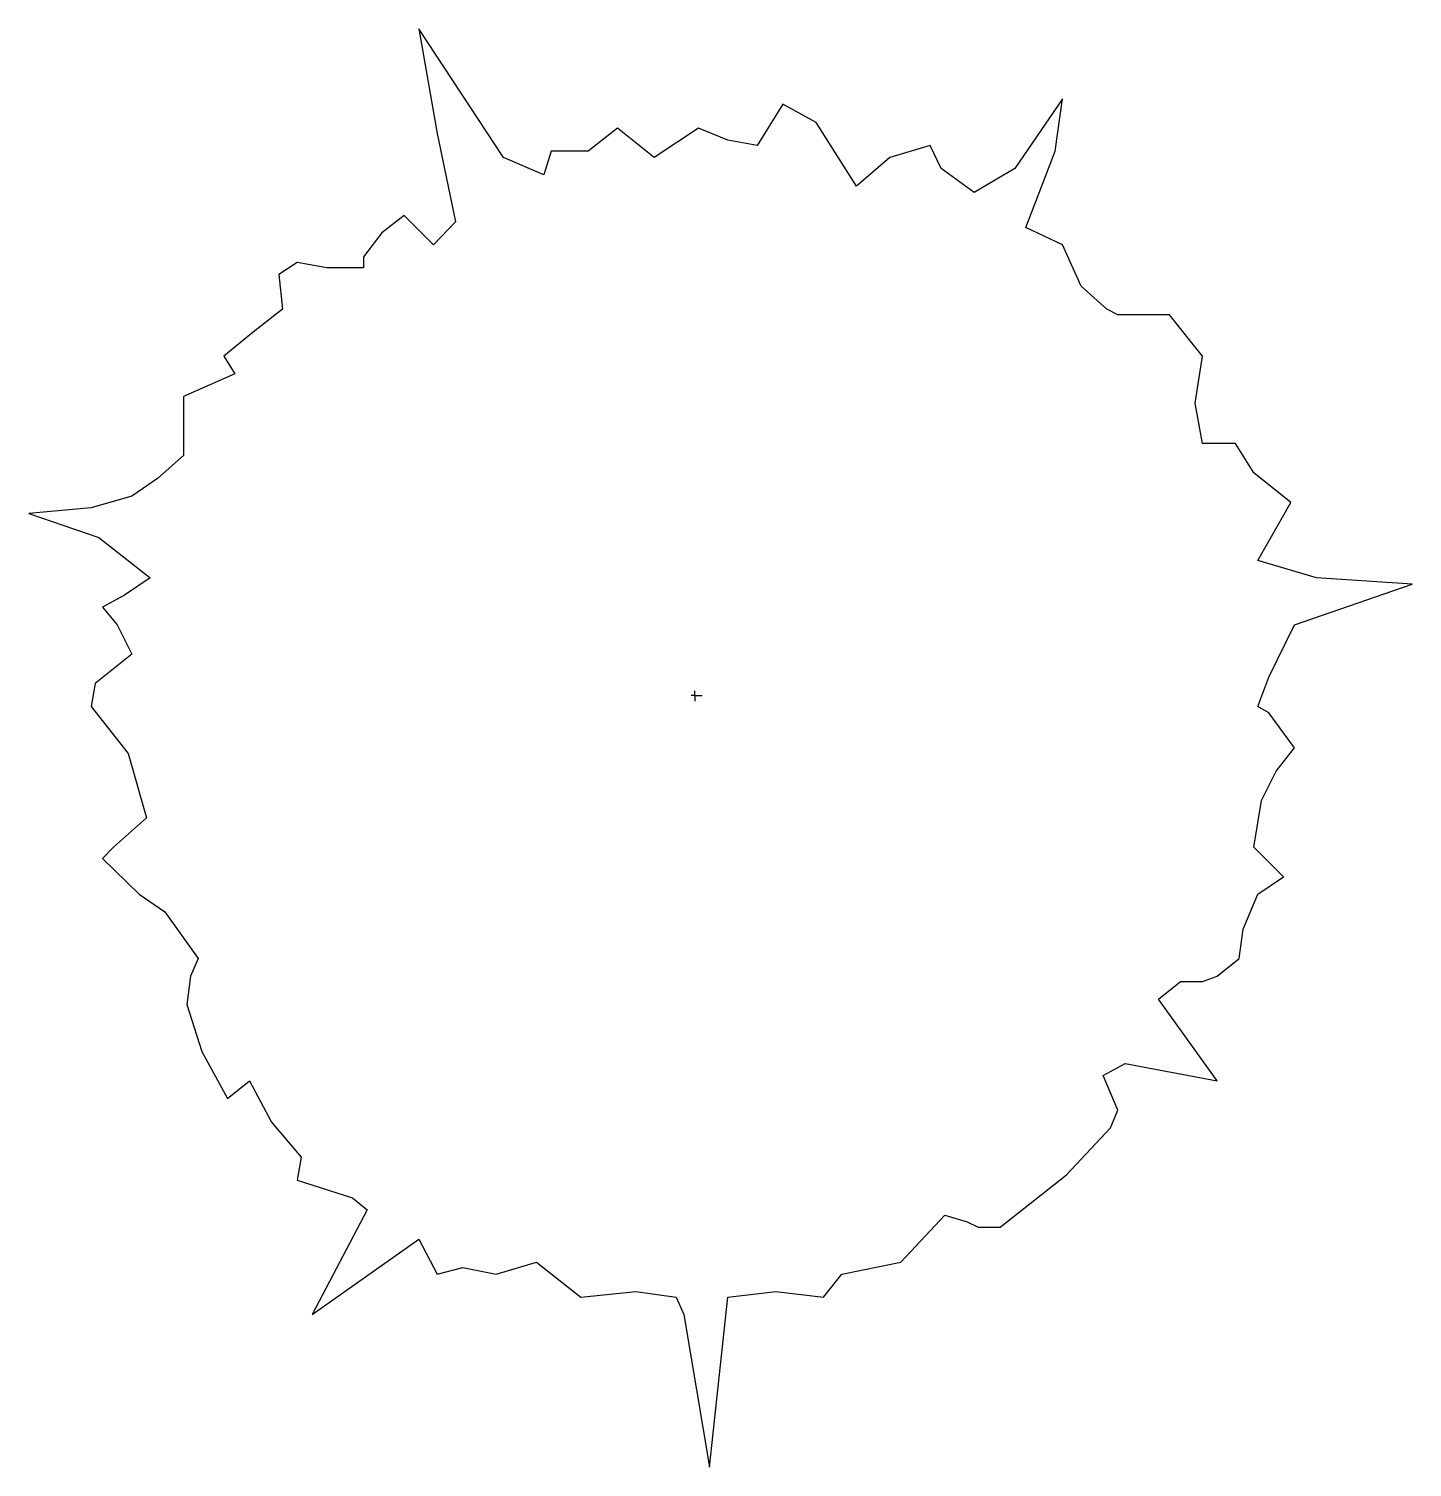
# Model space of a CAD drawing. Extents: x 313922 to 315097, y 65403 to 66625.
import ezdxf

# ---------------------------------------------------------------- set-up
doc = ezdxf.new("R2010")
doc.units = 0
doc.header["$MEASUREMENT"] = 0
doc.layers.get('0').update_dxf_attribs({"linetype": 'CONTINUOUS'})

msp = doc.modelspace()

# ---------------------------------------------------------------- linework, layer by layer
at = {"color": 7, "linetype": 'CONTINUOUS'}
for p, q in [((314253.5, 66624.6), (314269.1, 66535.5)), ((314325.3, 66515.2), (314253.5, 66624.6)), ((314562.8, 66560.5), (314541, 66525.4)), ((314591, 66544.9), (314562.8, 66560.5)), ((314800.3, 66565.2), (314759.7, 66505.9)), ((314794.1, 66520.7), (314800.3, 66565.2)), ((314625.3, 66491), (314591, 66544.9)), ((314269.1, 66535.5), (314284.7, 66460.5)), ((314422.2, 66540.2), (314397.2, 66520.7)), ((314453.5, 66515.2), (314422.2, 66540.2)), ((314491, 66540.2), (314453.5, 66515.2)), ((314516, 66530.1), (314491, 66540.2)), ((314366, 66520.7), (314359.7, 66500.4)), ((314397.2, 66520.7), (314366, 66520.7)), ((314541, 66525.4), (314516, 66530.1)), ((314687.8, 66525.4), (314653.5, 66515.2)), ((314697.2, 66505.9), (314687.8, 66525.4)), ((314769.1, 66455.9), (314794.1, 66520.7)), ((314359.7, 66500.4), (314325.3, 66515.2)), ((314653.5, 66515.2), (314625.3, 66491)), ((314725.3, 66485.5), (314697.2, 66505.9)), ((314759.7, 66505.9), (314725.3, 66485.5)), ((314241, 66466), (314222.2, 66451.2)), ((314266, 66441), (314241, 66466)), ((314284.7, 66460.5), (314266, 66441)), ((314222.2, 66451.2), (314206.6, 66430.9)), ((314800.3, 66441), (314769.1, 66455.9)), ((314816, 66405.9), (314800.3, 66441)), ((314150.3, 66426.2), (314134.7, 66416)), ((314175.3, 66421.5), (314150.3, 66426.2)), ((314206.6, 66421.5), (314175.3, 66421.5)), ((314206.6, 66430.9), (314206.6, 66421.5)), ((314134.7, 66416), (314137.8, 66386.3)), ((314837.8, 66386.3), (314816, 66405.9)), ((314137.8, 66386.3), (314112.8, 66366.8)), ((314847.2, 66381.6), (314837.8, 66386.3)), ((314891, 66381.6), (314847.2, 66381.6)), ((314919.1, 66346.5), (314891, 66381.6)), ((314112.8, 66366.8), (314087.8, 66346.5)), ((314087.8, 66346.5), (314097.2, 66331.6)), ((314912.8, 66306.6), (314919.1, 66346.5)), ((314097.2, 66331.6), (314053.5, 66312.1)), ((314053.5, 66312.1), (314053.5, 66262.1)), ((314919.1, 66272.3), (314912.8, 66306.6)), ((314947.2, 66272.3), (314919.1, 66272.3)), ((314962.8, 66247.3), (314947.2, 66272.3)), ((314053.5, 66262.1), (314031.6, 66242.6)), ((314031.6, 66242.6), (314009.7, 66227.7)), ((314994.1, 66222.3), (314962.8, 66247.3)), ((314009.7, 66227.7), (313975.3, 66217.6)), ((313975.3, 66217.6), (313922.2, 66212.9)), ((314966, 66173), (314994.1, 66222.3)), ((313922.2, 66212.9), (313981.6, 66192.6)), ((313981.6, 66192.6), (314025.3, 66158.2)), ((315016, 66158.2), (314966, 66173)), ((314025.3, 66158.2), (314003.5, 66143.4)), ((314997.2, 66118.4), (315097.2, 66152.7)), ((315097.2, 66152.7), (315016, 66158.2)), ((314003.5, 66143.4), (313984.7, 66133.2)), ((313984.7, 66133.2), (313997.2, 66118.4)), ((313997.2, 66118.4), (314009.7, 66093.4)), ((314975.3, 66073.8), (314997.2, 66118.4)), ((314009.7, 66093.4), (313978.5, 66068.4)), ((313978.5, 66068.4), (313975.3, 66048.8)), ((314966, 66048.8), (314975.3, 66073.8)), ((314487.8, 66058.2), (314484.7, 66058.2)), ((314487.8, 66058.2), (314487.8, 66062.1)), ((314487.8, 66058.2), (314494.1, 66058.2)), ((314487.8, 66058.2), (314487.8, 66053.5)), ((313975.3, 66048.8), (314006.6, 66009)), ((314975.3, 66043.4), (314966, 66048.8)), ((314997.2, 66013.7), (314975.3, 66043.4)), ((314006.6, 66009), (314022.2, 65954.3)), ((314981.6, 65994.1), (314997.2, 66013.7)), ((314969.1, 65969.1), (314981.6, 65994.1)), ((314962.8, 65929.3), (314969.1, 65969.1)), ((314022.2, 65954.3), (313994.1, 65929.3)), ((313994.1, 65929.3), (313984.7, 65919.9)), ((314987.8, 65904.3), (314962.8, 65929.3)), ((313984.7, 65919.9), (314016, 65889.4)), ((314966, 65889.4), (314987.8, 65904.3)), ((314016, 65889.4), (314037.8, 65874.6)), ((314953.5, 65859.8), (314966, 65889.4)), ((314037.8, 65874.6), (314066, 65834.8)), ((314950.3, 65834.8), (314953.5, 65859.8)), ((314066, 65834.8), (314059.7, 65819.9)), ((314931.6, 65819.9), (314950.3, 65834.8)), ((314059.7, 65819.9), (314056.6, 65795.7)), ((314881.6, 65800.4), (314900.3, 65815.2)), ((314900.3, 65815.2), (314919.1, 65815.2)), ((314919.1, 65815.2), (314931.6, 65819.9)), ((314931.6, 65730.9), (314881.6, 65800.4)), ((314056.6, 65795.7), (314069.1, 65755.9)), ((314069.1, 65755.9), (314091, 65716)), ((314834.7, 65735.5), (314853.5, 65745.7)), ((314853.5, 65745.7), (314931.6, 65730.9)), ((314091, 65716), (314109.7, 65730.9)), ((314109.7, 65730.9), (314128.5, 65695.7)), ((314847.2, 65705.9), (314834.7, 65735.5)), ((314841, 65691), (314847.2, 65705.9)), ((314128.5, 65695.7), (314153.5, 65666)), ((314803.5, 65651.2), (314841, 65691)), ((314153.5, 65666), (314150.3, 65646.5)), ((314150.3, 65646.5), (314197.2, 65631.6)), ((314747.2, 65606.6), (314803.5, 65651.2)), ((314197.2, 65631.6), (314209.7, 65621.5)), ((314209.7, 65621.5), (314162.8, 65532.4)), ((314662.8, 65576.9), (314700.3, 65616.8)), ((314700.3, 65616.8), (314719.1, 65611.3)), ((314719.1, 65611.3), (314728.5, 65606.6)), ((314728.5, 65606.6), (314747.2, 65606.6)), ((314162.8, 65532.4), (314253.5, 65596.5)), ((314253.5, 65596.5), (314269.1, 65566.8)), ((314269.1, 65566.8), (314291, 65572.3)), ((314291, 65572.3), (314319.1, 65566.8)), ((314319.1, 65566.8), (314353.5, 65576.9)), ((314353.5, 65576.9), (314391, 65547.3)), ((314597.2, 65547.3), (314612.8, 65566.8)), ((314612.8, 65566.8), (314662.8, 65576.9)), ((314391, 65547.3), (314437.8, 65551.9)), ((314437.8, 65551.9), (314472.2, 65547.3)), ((314472.2, 65547.3), (314478.5, 65532.4)), ((314500.3, 65402.7), (314516, 65547.3)), ((314516, 65547.3), (314556.6, 65551.9)), ((314556.6, 65551.9), (314597.2, 65547.3)), ((314478.5, 65532.4), (314500.3, 65402.7))]:
    msp.add_line(p, q, dxfattribs=at)

doc.saveas('drawing.dxf')
